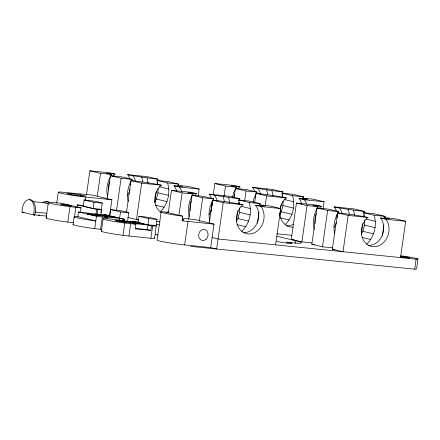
<?xml version="1.0" encoding="UTF-8"?>
<svg xmlns="http://www.w3.org/2000/svg" width="440" height="440" viewBox="0 0 440 440"><rect width="100%" height="100%" fill="white"/><g stroke="black" fill="none" stroke-linecap="round" stroke-linejoin="round"><path stroke-width="0.66" d="M154.644 202.439L156.371 199.051L157.965 192.836L158.103 188.386M160.171 211.937C167.767 204.589 170.687 193.061 167.596 182.969L156.948 180.417L157.757 184.459M236.511 221.381L237.952 218.559L239.547 212.35L239.685 207.9M241.753 231.446C249.348 224.098 252.263 212.575 249.178 202.477L238.53 199.931L239.338 203.973M279.593 215.177L281.325 211.789L282.915 205.573L283.052 201.13M285.12 224.675C292.721 217.327 295.636 205.799 292.55 195.707L281.897 193.16L282.706 197.197M361.466 234.119L362.901 231.297L364.496 225.088L364.65 220M366.702 244.184C374.297 236.836 377.218 225.313 374.127 215.215L363.479 212.669L364.287 216.711M46.123 217.998L48.318 202.587M56.782 202.989L58.306 192.28M70.95 194.788L71.126 193.556L80.537 194.86L85.613 196.075L81.274 195.982L71.868 194.673L66.792 193.457L71.126 193.556M67.793 222.101L69.988 206.69M73.04 224.538L74.135 216.832M74.432 217.431L75.862 207.378L81.064 207.911L80.404 212.531M77.088 206.866L77.374 204.886L78.546 205.002A19.355 1.183 8.1 0 1 83.655 205.706M80.361 196.091L80.537 194.86M77.847 216.639L76.126 216.546A18.095 1.105 8.1 0 0 92.84 220.545L95.805 220.935L77.847 216.639L78.507 212.014L107.261 215.32L103.851 214.506L105.023 214.627L124.322 219.241L124.047 221.188M101.046 212.427L102.234 203.044A19.355 1.183 8.1 0 0 94.144 201.108L84.123 199.964L83.243 206.129L93.148 208.494L101.481 209.347L100.848 214.847M85.377 200.42L85.85 197.076L111.892 199.733L109.604 215.809M86.455 195.003L89.898 170.803L109.709 172.821L115.033 174.097L114.219 174.68A16.379 13.695 -76.5 0 0 112.816 176.149M93.148 208.494L94.023 202.329L84.123 199.964M97.295 196.202L100.546 173.349L89.898 170.803M95.925 214.786L96.674 209.501L77.374 204.886M94.71 228.641L96.465 216.31L78.507 212.014M97.18 214.313L97.845 209.622A19.355 1.183 8.1 0 0 101.613 209.484M73.436 224.301A18.095 1.105 8.1 0 0 91.746 228.25L100.584 229.328L102.339 217.003L107.542 217.531L107.355 218.851M101.359 231.226L103.114 218.895M107.102 199.243L110.446 175.72L121.457 176.803L132.11 179.35C128.079 185.917 126.22 194.056 128.249 201.603M109.72 215.749L110.6 209.583L120.621 210.738A19.355 1.183 8.1 0 1 128.711 212.674L127.589 221.562M116.507 210.529L121.099 178.266L110.446 175.72M119.625 218.119L120.5 211.954L110.6 209.583M119.367 220.946L119.741 218.306L104.132 216.716L107.542 217.531M122.87 221.106L123.156 219.12L119.741 218.306M123.03 235.329L124.784 222.998M126.5 212.223L130.999 180.631C141.229 181.681 151.399 183.134 161.464 185.202L160.644 185.779A16.379 13.695 -76.5 0 0 161.321 212.63M101.761 230.995A18.095 1.105 8.1 0 0 120.071 234.944L128.909 236.022L130.663 223.691L135.867 224.219L135.207 228.844L150.816 230.434L151.476 225.814L148.066 224.994L132.451 223.405L135.867 224.219M130.999 180.631L141.647 183.178L136.483 219.478L138.512 219.681M153.643 225.027L156.282 225.66L147.945 224.807L138.045 222.442L138.925 216.277L148.946 217.421A19.355 1.183 8.1 0 1 157.036 219.357L154.655 238.128A19.355 1.183 8.1 0 1 150.893 238.26L128.909 236.022M147.945 224.807L148.825 218.642L138.925 216.277M150.816 230.434L147.406 229.62L148.066 224.994M154.792 202.065L156.327 191.312M157.278 184.591L157.663 181.902M157.856 180.554L158.048 179.212L147.395 176.666L127.584 174.647L128.211 175.373A16.379 13.695 -76.5 0 1 129.905 178.948M150.893 238.26L152.647 225.929A19.355 1.183 8.1 0 0 156.409 225.797M161.095 212.08L157.102 240.136A18.095 1.105 8.1 0 0 184.652 244.926L210.689 247.583L216.639 249.007L223.229 202.691L212.581 200.145L209.325 222.998M168.322 212.493L171.479 190.311L191.29 192.335L196.614 193.606L195.8 194.189A16.379 13.695 -76.5 0 0 194.398 195.663M178.404 185.471L178.596 184.129L167.948 181.577L156.948 180.417M178.877 215.716L182.127 192.863L171.479 190.311M182.765 216.183L179.806 215.798A18.095 1.105 8.1 0 1 163.086 211.799L164.808 211.893L182.765 216.183L182.105 220.809L214.022 224.158L210.689 247.583M184.652 244.926L187.985 221.502M188.584 219.428L192.027 195.228L203.038 196.312L213.691 198.858C209.809 205.233 207.856 213.092 209.693 220.44M198.193 195.762L199.149 189.041L188.496 186.494L177.496 185.334L182.826 186.61L174.009 185.746L174.636 186.478A16.379 13.695 -76.5 0 1 176.704 191.356M199.331 221.304L202.675 197.774L192.027 195.228M210.733 212.443L212.168 202.362M213.219 194.97L214.847 183.541L234.657 185.559L239.987 186.835L239.168 187.418A16.379 13.695 -76.5 0 0 237.765 188.887M224.065 196.169L225.5 186.087L214.847 183.541M234.058 197.868L235.4 188.458L246.411 189.541L257.059 192.088L254.177 197.731L253.066 202.081M236.467 220.902L237.903 210.821M238.86 204.1L239.146 202.081M239.338 200.739L239.624 198.721L228.976 196.174L209.165 194.156L209.792 194.887A16.379 13.695 -76.5 0 1 211.486 198.457M244.613 201.086L246.048 191.004L235.4 188.458M254.612 202.78L255.948 193.369C266.178 194.42 276.348 195.872 286.413 197.94L285.599 198.523A16.379 13.695 -76.5 0 0 280.065 208.956M257.406 223.13L258.935 212.377M259.985 204.98L260.178 203.638L249.53 201.091L238.53 199.931M265.166 206.003L266.602 195.916L255.948 193.369M279.747 214.803L281.276 204.05M282.233 197.329L282.612 194.639M282.805 193.292L282.997 191.95L272.349 189.404L252.532 187.385L253.165 188.111A16.379 13.695 -76.5 0 1 254.859 191.686M275.561 244.849L280.731 208.555L270.078 206.003L259.078 204.842L264.402 206.118L255.591 205.26L256.218 205.986A16.379 13.695 -76.5 0 1 256.977 223.295A16.379 13.695 -76.5 0 1 243.826 232.689M312.004 242.924L301.911 241.896L291.264 239.349L296.428 203.049L316.239 205.073L321.563 206.344L320.749 206.927A16.379 13.695 -76.5 0 0 319.347 208.401M295.097 243.37L295.477 240.702L276.837 236.242M303.358 198.209L303.55 196.867L292.897 194.321L281.897 193.16M301.911 241.896L307.076 205.601L296.428 203.049M332.552 247.841L322.465 246.813L311.812 244.266L316.982 207.966L327.993 209.049L338.641 211.596C334.763 217.971 332.805 225.83 334.648 233.178M323.142 208.5L324.099 201.779L313.451 199.232L302.451 198.072L302.72 199.419M322.465 246.813L327.63 210.513L316.982 207.966M337.53 212.883L348.178 215.43L343.013 251.724L332.365 249.178L337.53 212.883C347.76 213.934 357.929 215.38 367.994 217.448L367.18 218.031A16.379 13.695 -76.5 0 0 363.918 240.917A16.379 13.695 -76.5 0 0 383.24 242.886A16.379 13.695 -76.5 0 0 386.496 220L385.869 219.269L380.545 217.998L381.172 218.724A16.379 13.695 -76.5 0 1 381.931 236.032A16.379 13.695 -76.5 0 1 368.775 245.427M361.422 233.64L362.857 223.559M363.814 216.838L364.1 214.819M364.293 213.477L364.579 211.459L353.925 208.912L334.114 206.894L334.741 207.625A16.379 13.695 -76.5 0 1 336.435 211.195M382.355 235.868L383.884 225.115M384.94 217.718L385.127 216.376L374.479 213.829L363.479 212.669M400.516 257.587L405.68 221.293L395.032 218.746L384.032 217.586L389.356 218.856L380.545 217.998M414.7 269.197L416.125 259.177L418 258.913L416.576 268.934L414.7 269.197L190.597 246.351M232.513 197.164L233.629 192.819L236.511 187.171L231.181 185.9L239.987 186.835M29.387 199.865A11.072 6.039 -84.2 0 1 34.711 214.995L33.792 214.781L33.968 214.401M115.033 174.097L106.233 173.162L111.557 174.433C107.679 180.807 105.721 188.667 107.564 196.014M196.614 193.606L187.814 192.671L193.138 193.941C188.947 200.712 187.22 209.127 189.415 216.871M321.563 206.344L312.763 205.409L318.087 206.685C313.902 213.45 312.169 221.865 314.364 229.609M212.581 200.145C222.805 201.196 232.98 202.642 243.04 204.71L242.226 205.293A16.379 13.695 -76.5 0 0 238.97 228.179A16.379 13.695 -76.5 0 0 258.286 230.148A16.379 13.695 -76.5 0 0 261.541 207.262L260.915 206.531L255.591 205.26M276.628 241.153L277.717 241.632A7.799 0.479 8.1 0 0 289.927 243.424A7.799 0.479 8.1 0 0 287.777 242.369L286.468 242.154L297.159 243.243A37.433 2.283 8.1 0 0 295.477 240.702M127.584 174.647C137.649 176.698 147.835 177.997 158.048 179.212M252.532 187.385C262.598 189.442 272.784 190.735 282.997 191.95M301.653 204.094A16.379 13.695 -76.5 0 0 299.591 199.215L298.964 198.484L307.775 199.347L302.451 198.072M209.165 194.156C219.225 196.213 229.416 197.505 239.624 198.721M334.114 206.894C344.179 208.951 354.365 210.249 364.579 211.459M100.546 173.349L111.557 174.433M225.5 186.087L236.511 187.171M121.099 178.266L132.11 179.35M246.048 191.004L257.059 192.088M182.127 192.863L193.138 193.941M307.076 205.601L318.087 206.685M202.675 197.774L213.691 198.858M327.63 210.513L338.641 211.596M141.647 183.178L161.464 185.202M174.009 185.746L179.339 187.022L199.149 189.041M266.602 195.916L286.413 197.94M298.964 198.484L304.288 199.76L324.099 201.779M223.229 202.691L243.04 204.71M260.915 206.531L280.731 208.555M348.178 215.43L367.994 217.448M385.869 219.269L405.68 221.293M94.023 202.329L102.361 203.181M32.785 201.603L46.36 202.989M96.674 209.501L97.845 209.622M182.699 218.312L194.722 219.538L214.022 224.158M148.825 218.642L157.163 219.494M156.778 221.546L160.16 221.892M276.991 233.799L291.874 235.318M123.156 219.12L124.322 219.241M138.045 222.442L139.97 222.635M35.162 212.08L46.701 213.257M291.264 239.349L293.97 239.624M34.711 214.995L33.413 214.863A11.072 6.039 -84.2 0 0 29.667 199.722A11.072 6.039 -84.2 0 0 22 212.135L24.162 212.476M151.476 225.814L152.647 225.929M33.792 214.781L46.712 216.095M311.812 244.266L314.507 244.536M135.19 228.377L147.406 229.62M400.774 255.789L411.345 257.323L418 258.913M332.365 249.178L334.384 249.387M416.125 259.177L218.064 238.986L212.075 237.556M100.584 229.328L101.915 229.466M120.5 211.954L128.838 212.812M292.55 195.707L303.55 196.867M167.596 182.969L178.596 184.129M374.127 215.215L385.127 216.376M249.178 202.477L260.178 203.638M85.85 197.076L77.017 195.998A18.095 1.105 8.1 0 1 60.297 192L92.587 195.113L111.892 199.733M75.862 207.378L67.023 206.299A18.095 1.105 8.1 0 1 50.309 202.301L61.76 203.291L81.064 207.911M102.339 217.003L96.465 216.31M130.663 223.691L121.825 222.613A18.095 1.105 8.1 0 1 105.105 218.614C115.363 218.994 125.323 221.535 135.586 222.013L132.171 221.194L133.342 221.315A19.355 1.183 8.1 0 1 138.457 222.019M73.667 222.794L64.829 221.716A18.095 1.105 8.1 0 1 46.519 217.762M284.444 199.54L293.761 201.768M366.025 219.049L375.342 221.276M282.915 205.573L293.568 208.12M364.496 225.088L375.144 227.634M281.325 211.789L291.973 214.335M362.901 231.297L373.555 233.844M159.489 186.802L168.812 189.03M241.071 206.311L250.393 208.538M280.44 217.91L289.091 219.978M362.021 237.419L370.673 239.492M157.965 192.836L168.614 195.382M239.547 212.35L250.195 214.896M156.371 199.051L167.024 201.597M237.952 218.559L248.6 221.106M155.49 205.172L164.142 207.24M237.066 224.681L245.724 226.754M127.831 217.41L138.704 220.011M156.739 224.323L159.412 224.961M155.315 234.339L157.988 234.977M22 212.135L33.413 214.863M154.402 237.853L154.655 238.128M339.438 208.17L340.07 208.896A16.379 13.695 -76.5 0 1 342.133 213.774M304.288 199.76L304.915 200.492A16.379 13.695 -76.5 0 1 306.609 204.061M257.862 188.656L258.489 189.387A16.379 13.695 -76.5 0 1 260.552 194.266M214.489 195.431L215.116 196.157A16.379 13.695 -76.5 0 1 217.184 201.036M179.339 187.022L179.965 187.754A16.379 13.695 -76.5 0 1 181.66 191.323M132.908 175.918L133.535 176.649A16.379 13.695 -76.5 0 1 135.603 181.528M353.579 210.298L354.657 215.688M348.255 209.028L349.333 214.418M271.997 190.79L273.075 196.18M266.673 189.514L267.751 194.904M228.624 197.56L229.708 202.95M223.3 196.29L224.378 201.68M147.048 178.052L148.126 183.441M141.719 176.776L142.802 182.166M401.269 256.339A5.616 0.341 8.1 0 1 408.667 257.471A5.616 0.341 8.1 0 1 408.029 257.846A5.616 0.341 8.1 0 1 400.516 256.779M182.083 219.466A5.616 0.341 8.1 0 1 182.435 220.006M315.156 223.581A16.379 13.695 -76.5 0 1 316.184 213.823M337.079 213.857A16.379 13.695 -76.5 0 1 337.249 218.268M336.446 222.464A16.379 13.695 -76.5 0 1 334.136 227.381M293.139 224.384A16.379 13.695 -76.5 0 1 286.594 225.902M293.128 227.172A16.379 13.695 -76.5 0 1 279.84 213.791M255.668 195.729A16.379 13.695 -76.5 0 1 255.728 197.532M233.635 197.852A16.379 13.695 -76.5 0 1 234.603 194.31M190.207 210.843A16.379 13.695 -76.5 0 1 191.23 201.086M212.13 201.119A16.379 13.695 -76.5 0 1 212.3 205.53M211.497 209.726A16.379 13.695 -76.5 0 1 209.181 214.643M168.185 211.646A16.379 13.695 -76.5 0 1 165.858 212.619M108.46 189.948A16.379 13.695 -76.5 0 1 109.654 181.572M130.713 182.99A16.379 13.695 -76.5 0 1 130.774 184.795M130.086 189.624A16.379 13.695 -76.5 0 1 129.729 190.795M129.52 191.367A16.379 13.695 -76.5 0 1 127.6 195.129M45.001 202.994A9.515 5.187 -84.2 0 1 48.378 204.38M46.299 201.586A11.072 6.039 -84.2 0 1 49.357 202.318M42.658 202.846A11.072 6.039 -84.2 0 1 48.054 202.186M39.809 215.144A5.616 0.341 8.1 0 1 38.495 214.995M111.419 216.315L95.81 214.726L99.974 215.721L115.583 217.311L111.419 216.315M139.744 223.009L124.135 221.414L128.293 222.409L143.902 224.004L139.744 223.009M206.135 239.217A5.616 4.697 -76.5 0 0 205.354 229.719A5.616 4.697 -76.5 0 0 198.649 235.928A5.616 4.697 -76.5 0 0 206.135 239.217M62.464 204.793A5.616 0.341 8.1 0 0 71.638 205.915A5.616 0.341 8.1 0 0 64.526 204.501A5.616 0.341 8.1 0 0 62.464 204.793M117.26 221.106A5.616 0.341 8.1 0 0 126.44 222.228A5.616 0.341 8.1 0 0 119.328 220.814A5.616 0.341 8.1 0 0 117.26 221.106M88.941 214.418A5.616 0.341 8.1 0 0 98.115 215.534A5.616 0.341 8.1 0 0 91.009 214.126A5.616 0.341 8.1 0 0 88.941 214.418"/></g></svg>
